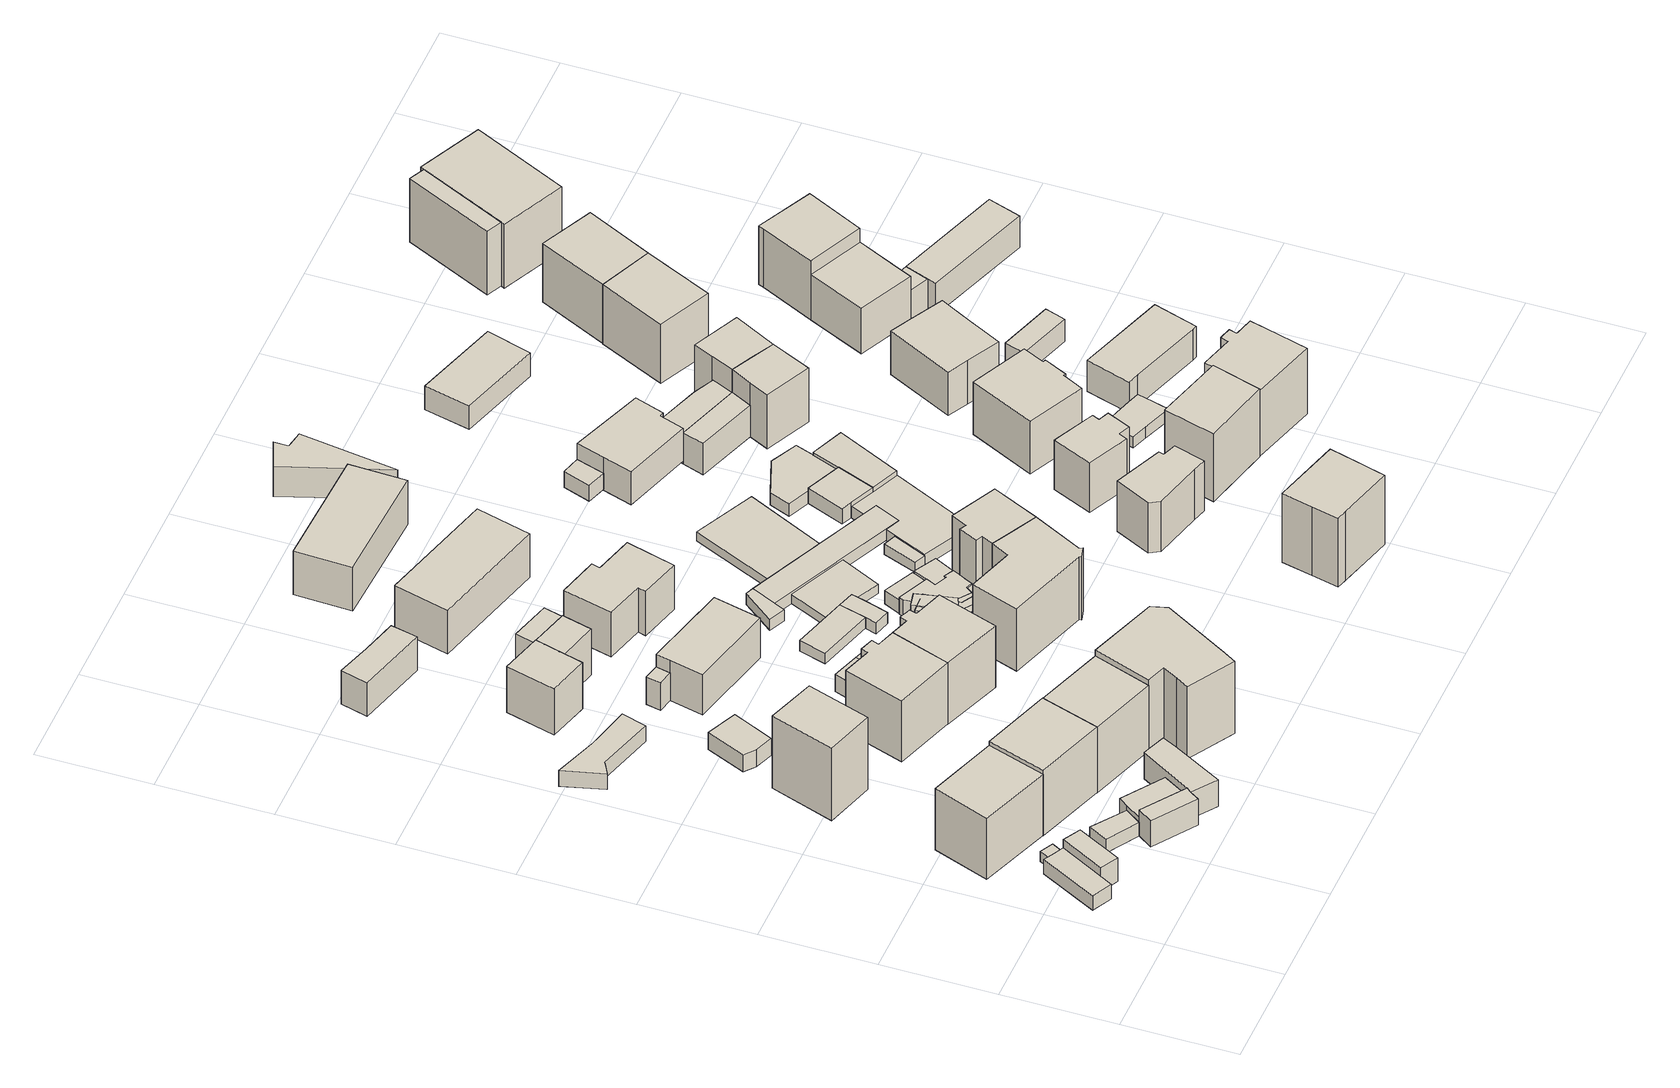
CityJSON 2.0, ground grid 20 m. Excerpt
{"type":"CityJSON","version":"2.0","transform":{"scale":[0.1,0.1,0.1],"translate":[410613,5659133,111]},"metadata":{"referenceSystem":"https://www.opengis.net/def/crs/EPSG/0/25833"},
"CityObjects":{
"building1":{"type":"Building","attributes":{"Dachtyp_tdc":"tdcPolyFlatRoof","Gemeindeschluessel":14612000,"Dachneigung":6.78,"QualitaetDacherkennung":72,"Geometrietyp2DReferenz":"3000","measuredHeight":3.32,"function":"31001_9998","roofType":"2100"},"geometry":[{"type":"Solid","lod":"1","boundaries":[[[[0,1,2,3,4,5]],[[6,7,8,9,10,11]],[[5,7,6,0]],[[4,8,7,5]],[[3,9,8,4]],[[2,10,9,3]],[[1,11,10,2]],[[0,6,11,1]]]]}]},
"building2":{"type":"Building","attributes":{"Dachtyp_tdc":"tdcPolyFlatRoof","Gemeindeschluessel":14612000,"Dachneigung":20.62,"QualitaetDacherkennung":73,"Geometrietyp2DReferenz":"3000","measuredHeight":5.58,"function":"31001_9998","roofType":"2100"},"geometry":[{"type":"Solid","lod":"1","boundaries":[[[[12,13,14,15]],[[16,17,18,19]],[[15,17,16,12]],[[14,18,17,15]],[[13,19,18,14]],[[12,16,19,13]]]]}]},
"building3":{"type":"Building","attributes":{"Dachtyp_tdc":"tdcPolyFlatRoof","Gemeindeschluessel":14612000,"Dachneigung":9.78,"QualitaetDacherkennung":52,"Geometrietyp2DReferenz":"3000","measuredHeight":2.32,"function":"31001_9998","roofType":"2100"},"geometry":[{"type":"Solid","lod":"1","boundaries":[[[[20,21,22,23]],[[8,24,25,9]],[[23,24,8,20]],[[22,25,24,23]],[[21,9,25,22]],[[20,8,9,21]]]]}]},
"building4":{"type":"Building","attributes":{"Dachtyp_tdc":"tdcGableRoof","Gemeindeschluessel":14612000,"Dachneigung":27.41,"QualitaetDacherkennung":73,"Geometrietyp2DReferenz":"3000","measuredHeight":14.17,"function":"31001_9998","roofType":"3100"},"geometry":[{"type":"Solid","lod":"1","boundaries":[[[[26,27,28,29]],[[30,31,32,33]],[[29,31,30,26]],[[28,32,31,29]],[[27,33,32,28]],[[26,30,33,27]]]]}]},
"building5":{"type":"Building","attributes":{"Dachtyp_tdc":"tdcPolyFlatRoof","Gemeindeschluessel":14612000,"Dachneigung":6.56,"QualitaetDacherkennung":66,"Geometrietyp2DReferenz":"3000","measuredHeight":3.09,"function":"31001_9998","roofType":"2100"},"geometry":[{"type":"Solid","lod":"1","boundaries":[[[[34,35,36,37]],[[38,39,40,41]],[[37,39,38,34]],[[36,40,39,37]],[[35,41,40,36]],[[34,38,41,35]]]]}]},
"building6":{"type":"Building","attributes":{"Dachtyp_tdc":"tdcPolyFlatRoof","Gemeindeschluessel":14612000,"Dachneigung":5.23,"QualitaetDacherkennung":64,"Geometrietyp2DReferenz":"3000","measuredHeight":5.58,"function":"31001_9998","roofType":"2100"},"geometry":[{"type":"Solid","lod":"1","boundaries":[[[[42,43,44,45,46]],[[47,48,39,49,50]],[[46,48,47,42]],[[45,39,48,46]],[[44,49,39,45]],[[43,50,49,44]],[[42,47,50,43]]]]}]},
"building7":{"type":"Building","attributes":{"Dachtyp_tdc":"tdcPolyFlatRoof","Gemeindeschluessel":14612000,"Dachneigung":9.02,"QualitaetDacherkennung":72,"Geometrietyp2DReferenz":"3000","measuredHeight":4.14,"function":"31001_9998","roofType":"2100"},"geometry":[{"type":"Solid","lod":"1","boundaries":[[[[51,52,53,54,55]],[[56,57,58,59,60]],[[55,57,56,51]],[[54,58,57,55]],[[53,59,58,54]],[[52,60,59,53]],[[51,56,60,52]]]]}]},
"building8":{"type":"Building","attributes":{"Dachtyp_tdc":"tdcHipAndGableRoof","Gemeindeschluessel":14612000,"Dachneigung":29.13,"QualitaetDacherkennung":50,"Geometrietyp2DReferenz":"3000","measuredHeight":16.64,"function":"31001_9998","roofType":"5000"},"geometry":[{"type":"Solid","lod":"1","boundaries":[[[[61,62,63,64]],[[65,66,67,68]],[[64,66,65,61]],[[63,67,66,64]],[[62,68,67,63]],[[61,65,68,62]]]]}]},
"building9":{"type":"Building","attributes":{"Dachtyp_tdc":"tdcGableRoof","Gemeindeschluessel":14612000,"Dachneigung":27.21,"QualitaetDacherkennung":72,"Geometrietyp2DReferenz":"3000","measuredHeight":14.96,"function":"31001_9998","roofType":"3100"},"geometry":[{"type":"Solid","lod":"1","boundaries":[[[[69,70,71,72]],[[73,74,75,76]],[[72,74,73,69]],[[71,75,74,72]],[[70,76,75,71]],[[69,73,76,70]]]]}]},
"building10":{"type":"Building","attributes":{"Dachtyp_tdc":"tdcPolyFlatRoof","Gemeindeschluessel":14612000,"Dachneigung":0,"QualitaetDacherkennung":78,"Geometrietyp2DReferenz":"3000","measuredHeight":5.53,"function":"31001_9998","roofType":"1000"},"geometry":[{"type":"Solid","lod":"1","boundaries":[[[[77,78,79,80,81,82]],[[83,84,85,86,87,88]],[[82,84,83,77]],[[81,85,84,82]],[[80,86,85,81]],[[79,87,86,80]],[[78,88,87,79]],[[77,83,88,78]]]]}]},
"building11":{"type":"Building","attributes":{"Dachtyp_tdc":"tdcPolyFlatRoof","Gemeindeschluessel":14612000,"Dachneigung":3.75,"QualitaetDacherkennung":58,"Geometrietyp2DReferenz":"3000","measuredHeight":3.45,"function":"31001_9998","roofType":"2100"},"geometry":[{"type":"Solid","lod":"1","boundaries":[[[[89,90,91,92,93,94]],[[95,96,97,98,99,100]],[[94,96,95,89]],[[93,97,96,94]],[[92,98,97,93]],[[91,99,98,92]],[[90,100,99,91]],[[89,95,100,90]]]]}]},
"building12":{"type":"Building","attributes":{"Dachtyp_tdc":"tdcPolyFlatRoof","Gemeindeschluessel":14612000,"Dachneigung":3.54,"QualitaetDacherkennung":83,"Geometrietyp2DReferenz":"3000","measuredHeight":3.68,"function":"31001_9998","roofType":"2100"},"geometry":[{"type":"Solid","lod":"1","boundaries":[[[[101,102,103,104,105]],[[106,107,108,109,110]],[[105,107,106,101]],[[104,108,107,105]],[[103,109,108,104]],[[102,110,109,103]],[[101,106,110,102]]]]}]},
"building13":{"type":"Building","attributes":{"Dachtyp_tdc":"tdcFreeFormRoof","Gemeindeschluessel":14612000,"Dachneigung":11.11,"QualitaetDacherkennung":30,"Geometrietyp2DReferenz":"3000","measuredHeight":3.26,"function":"31001_9998","roofType":"5000"},"geometry":[{"type":"Solid","lod":"1","boundaries":[[[[111,112,113,114,115]],[[116,117,118,119,120]],[[115,117,116,111]],[[114,118,117,115]],[[113,119,118,114]],[[112,120,119,113]],[[111,116,120,112]]]]}]},
"building14":{"type":"Building","attributes":{"Dachtyp_tdc":"tdcGableRoof","Gemeindeschluessel":14612000,"Dachneigung":27.2,"QualitaetDacherkennung":71,"Geometrietyp2DReferenz":"3000","measuredHeight":15.05,"function":"31001_9998","roofType":"3100"},"geometry":[{"type":"Solid","lod":"1","boundaries":[[[[121,122,123,124]],[[125,126,127,128]],[[124,126,125,121]],[[123,127,126,124]],[[122,128,127,123]],[[121,125,128,122]]]]}]},
"building15":{"type":"Building","attributes":{"Dachtyp_tdc":"tdcHipAndGableRoof","Gemeindeschluessel":14612000,"Dachneigung":30.04,"QualitaetDacherkennung":65,"Geometrietyp2DReferenz":"3000","measuredHeight":14.81,"function":"31001_9998","roofType":"5000"},"geometry":[{"type":"Solid","lod":"1","boundaries":[[[[129,130,131,132,133,134,135,136,137]],[[138,139,140,141,142,143,144,145,146]],[[137,139,138,129]],[[136,140,139,137]],[[135,141,140,136]],[[134,142,141,135]],[[133,143,142,134]],[[132,144,143,133]],[[131,145,144,132]],[[130,146,145,131]],[[129,138,146,130]]]]}]},
"building16":{"type":"Building","attributes":{"Dachtyp_tdc":"tdcPolyFlatRoof","Gemeindeschluessel":14612000,"Dachneigung":5.24,"QualitaetDacherkennung":69,"Geometrietyp2DReferenz":"3000","measuredHeight":7.23,"function":"31001_9998","roofType":"2100"},"geometry":[{"type":"Solid","lod":"1","boundaries":[[[[147,148,149,150,151]],[[152,153,154,155,156]],[[151,153,152,147]],[[150,154,153,151]],[[149,155,154,150]],[[148,156,155,149]],[[147,152,156,148]]]]}]},
"building17":{"type":"Building","attributes":{"Gemeindeschluessel":14612000,"Geometrietyp2DReferenz":"3000","function":"31001_9998","roofType":"9999"},"children":["building17-1","building17-2","building17-3"]},
"building17-1":{"type":"BuildingPart","attributes":{"Dachtyp_tdc":"tdcPolyFlatRoof","Dachneigung":3.21,"QualitaetDacherkennung":64,"Geometrietyp2DReferenz":"3000","measuredHeight":9.43,"roofType":"2100"},"parents":["building17"],"geometry":[{"type":"Solid","lod":"1","boundaries":[[[[157,158,159,160]],[[161,162,163,164]],[[160,162,161,157]],[[159,163,162,160]],[[158,164,163,159]],[[157,161,164,158]]]]}]},
"building17-2":{"type":"BuildingPart","attributes":{"Dachtyp_tdc":"tdcPolyFlatRoof","Dachneigung":0,"QualitaetDacherkennung":69,"Geometrietyp2DReferenz":"3000","measuredHeight":9.54,"roofType":"1000"},"parents":["building17"],"geometry":[{"type":"Solid","lod":"1","boundaries":[[[[165,166,167,168]],[[162,169,170,171]],[[168,169,162,165]],[[167,170,169,168]],[[166,171,170,167]],[[165,162,171,166]]]]}]},
"building17-3":{"type":"BuildingPart","attributes":{"Dachtyp_tdc":"tdcPolyFlatRoof","Dachneigung":2.88,"QualitaetDacherkennung":68,"Geometrietyp2DReferenz":"3000","measuredHeight":9.86,"roofType":"2100"},"parents":["building17"],"geometry":[{"type":"Solid","lod":"1","boundaries":[[[[172,173,174,175,176,177]],[[178,179,163,171,170,180]],[[177,179,178,172]],[[176,163,179,177]],[[175,171,163,176]],[[174,170,171,175]],[[173,180,170,174]],[[172,178,180,173]]]]}]},
"building18":{"type":"Building","attributes":{"Dachtyp_tdc":"tdcFreeFormRoof","Gemeindeschluessel":14612000,"Dachneigung":33.62,"QualitaetDacherkennung":27,"Geometrietyp2DReferenz":"3000","measuredHeight":16.71,"function":"31001_9998","roofType":"5000"},"geometry":[{"type":"Solid","lod":"1","boundaries":[[[[181,182,183,184,185,186,187,188,189]],[[190,191,192,193,194,195,196,197,198]],[[189,191,190,181]],[[188,192,191,189]],[[187,193,192,188]],[[186,194,193,187]],[[185,195,194,186]],[[184,196,195,185]],[[183,197,196,184]],[[182,198,197,183]],[[181,190,198,182]]]]}]},
"building19":{"type":"Building","attributes":{"Gemeindeschluessel":14612000,"Dachneigung":90,"Dachorientierung":0,"MittlereTraufHoehe":115.73,"QualitaetDacherkennung":94,"ObjektHoehe":3.57,"BodenHoehe":112.16,"Geometrietyp2DReferenz":"3000","AbsoluteHoehe":115.73,"Dachflaeche":35.78,"measuredHeight":3.57,"function":"31001_9998","roofType":"1000","storeysAboveGround":1},"geometry":[{"type":"Solid","lod":"1","boundaries":[[[[199,200,201,202,203,204]],[[205,206,207,208,209,210]],[[204,206,205,199]],[[203,207,206,204]],[[202,208,207,203]],[[201,209,208,202]],[[200,210,209,201]],[[199,205,210,200]]]]}]},
"building20":{"type":"Building","attributes":{"Gemeindeschluessel":14612000,"Geometrietyp2DReferenz":"3000","function":"31001_9998","roofType":"9999"},"children":["building20-1","building20-2"]},
"building20-1":{"type":"BuildingPart","attributes":{"Dachtyp_tdc":"tdcPolyFlatRoof","Dachneigung":4.32,"QualitaetDacherkennung":54,"Geometrietyp2DReferenz":"3000","measuredHeight":5.84,"roofType":"2100"},"parents":["building20"],"geometry":[{"type":"Solid","lod":"1","boundaries":[[[[211,212,213,214]],[[215,216,217,218]],[[214,216,215,211]],[[213,217,216,214]],[[212,218,217,213]],[[211,215,218,212]]]]}]},
"building20-2":{"type":"BuildingPart","attributes":{"Dachtyp_tdc":"tdcPolyFlatRoof","Dachneigung":4.21,"QualitaetDacherkennung":54,"Geometrietyp2DReferenz":"3000","measuredHeight":8.68,"roofType":"2100"},"parents":["building20"],"geometry":[{"type":"Solid","lod":"1","boundaries":[[[[219,220,221,222,223]],[[217,224,225,226,218]],[[223,224,217,219]],[[222,225,224,223]],[[221,226,225,222]],[[220,218,226,221]],[[219,217,218,220]]]]}]},
"building21":{"type":"Building","attributes":{"Dachtyp_tdc":"tdcHipAndGableRoof","Gemeindeschluessel":14612000,"Dachneigung":30.06,"QualitaetDacherkennung":69,"Geometrietyp2DReferenz":"3000","measuredHeight":14.88,"function":"31001_9998","roofType":"5000"},"geometry":[{"type":"Solid","lod":"1","boundaries":[[[[136,227,134,228,229,230,231,232,233,234]],[[208,235,236,237,238,239,240,241,242,243]],[[234,235,208,136]],[[233,236,235,234]],[[232,237,236,233]],[[231,238,237,232]],[[230,239,238,231]],[[229,240,239,230]],[[228,241,240,229]],[[134,242,241,228]],[[227,243,242,134]],[[136,208,243,227]]]]}]},
"building22":{"type":"Building","attributes":{"Gemeindeschluessel":14612000,"Dachneigung":90,"Dachorientierung":0,"MittlereTraufHoehe":115.73,"QualitaetDacherkennung":87,"ObjektHoehe":3.55,"BodenHoehe":112.18,"Geometrietyp2DReferenz":"3000","AbsoluteHoehe":115.73,"Dachflaeche":33.97,"measuredHeight":3.55,"function":"31001_9998","roofType":"1000","storeysAboveGround":1},"geometry":[{"type":"Solid","lod":"1","boundaries":[[[[203,202,244,245,246,247]],[[207,248,237,236,235,208]],[[247,248,207,203]],[[246,237,248,247]],[[245,236,237,246]],[[244,235,236,245]],[[202,208,235,244]],[[203,207,208,202]]]]}]},
"building23":{"type":"Building","attributes":{"Gemeindeschluessel":14612000,"Dachneigung":90,"Dachorientierung":0,"MittlereTraufHoehe":114.3,"QualitaetDacherkennung":98,"ObjektHoehe":2.24,"BodenHoehe":112.06,"Geometrietyp2DReferenz":"3000","AbsoluteHoehe":114.3,"Dachflaeche":52.19,"measuredHeight":2.24,"function":"31001_9998","roofType":"1000","storeysAboveGround":1},"geometry":[{"type":"Solid","lod":"1","boundaries":[[[[249,250,251,252]],[[253,254,255,256]],[[252,254,253,249]],[[251,255,254,252]],[[250,256,255,251]],[[249,253,256,250]]]]}]},
"building24":{"type":"Building","attributes":{"Dachtyp_tdc":"tdcPolyFlatRoof","Gemeindeschluessel":14612000,"Dachneigung":2.85,"QualitaetDacherkennung":69,"Geometrietyp2DReferenz":"3000","measuredHeight":9.5,"function":"31001_9998","roofType":"2100"},"geometry":[{"type":"Solid","lod":"1","boundaries":[[[[257,258,259,260,261,262,263,264]],[[265,266,267,268,269,270,271,272]],[[264,266,265,257]],[[263,267,266,264]],[[262,268,267,263]],[[261,269,268,262]],[[260,270,269,261]],[[259,271,270,260]],[[258,272,271,259]],[[257,265,272,258]]]]}]},
"building25":{"type":"Building","attributes":{"Dachtyp_tdc":"tdcPolyFlatRoof","Gemeindeschluessel":14612000,"Dachneigung":2.94,"QualitaetDacherkennung":71,"Geometrietyp2DReferenz":"3000","measuredHeight":9.37,"function":"31001_9998","roofType":"2100"},"geometry":[{"type":"Solid","lod":"1","boundaries":[[[[273,274,275,276]],[[277,278,279,280]],[[276,278,277,273]],[[275,279,278,276]],[[274,280,279,275]],[[273,277,280,274]]]]}]},
"building26":{"type":"Building","attributes":{"Dachtyp_tdc":"tdcFreeFormRoof","Gemeindeschluessel":14612000,"Dachneigung":11.22,"QualitaetDacherkennung":67,"Geometrietyp2DReferenz":"3000","measuredHeight":5.28,"function":"31001_9998","roofType":"5000"},"geometry":[{"type":"Solid","lod":"1","boundaries":[[[[281,282,283,284,285,286]],[[287,288,289,290,291,292]],[[286,288,287,281]],[[285,289,288,286]],[[284,290,289,285]],[[283,291,290,284]],[[282,292,291,283]],[[281,287,292,282]]]]}]},
"building27":{"type":"Building","attributes":{"Gemeindeschluessel":14612000,"Dachneigung":90,"Dachorientierung":0,"MittlereTraufHoehe":114.39,"QualitaetDacherkennung":94,"ObjektHoehe":2.3,"BodenHoehe":112.1,"Geometrietyp2DReferenz":"3000","AbsoluteHoehe":114.39,"Dachflaeche":16.12,"measuredHeight":2.3,"function":"31001_9998","roofType":"1000","storeysAboveGround":1},"geometry":[{"type":"Solid","lod":"1","boundaries":[[[[293,294,295,296,297]],[[298,299,300,301,302]],[[297,299,298,293]],[[296,300,299,297]],[[295,301,300,296]],[[294,302,301,295]],[[293,298,302,294]]]]}]},
"building28":{"type":"Building","attributes":{"Gemeindeschluessel":14612000,"Dachneigung":90,"Dachorientierung":0,"MittlereTraufHoehe":114.3,"QualitaetDacherkennung":100,"ObjektHoehe":2.27,"BodenHoehe":112.04,"Geometrietyp2DReferenz":"3000","AbsoluteHoehe":114.3,"Dachflaeche":21.32,"measuredHeight":2.27,"function":"31001_9998","roofType":"1000","storeysAboveGround":1},"geometry":[{"type":"Solid","lod":"1","boundaries":[[[[250,303,304,305,306,251]],[[307,308,309,310,311,312]],[[251,308,307,250]],[[306,309,308,251]],[[305,310,309,306]],[[304,311,310,305]],[[303,312,311,304]],[[250,307,312,303]]]]}]},
"building29":{"type":"Building","attributes":{"Gemeindeschluessel":14612000,"Dachneigung":83.27,"Dachorientierung":0,"MittlereTraufHoehe":117.06,"QualitaetDacherkennung":84,"ObjektHoehe":5.28,"BodenHoehe":111.94,"Geometrietyp2DReferenz":"3000","AbsoluteHoehe":117.22,"Dachflaeche":19.82,"measuredHeight":5.28,"function":"31001_9998","roofType":"2100","storeysAboveGround":2},"children":["building29-1"],"geometry":[{"type":"Solid","lod":"1","boundaries":[[[[313,314,315,316]],[[317,318,319,320]],[[316,318,317,313]],[[315,319,318,316]],[[314,320,319,315]],[[313,317,320,314]]]]}]},
"building29-1":{"type":"BuildingPart","attributes":{"Dachneigung":90,"Dachorientierung":0,"MittlereTraufHoehe":116.9,"QualitaetDacherkennung":86,"BodenHoehe":111.94,"ObjektTeilHoehe":4.96,"Geometrietyp2DReferenz":"3000","AbsoluteHoehe":116.9,"Dachflaeche":10.11,"measuredHeight":4.96,"roofType":"1000","storeysAboveGround":2},"parents":["building29"],"geometry":[{"type":"Solid","lod":"1","boundaries":[[[[321,322,323,324]],[[320,319,325,326]],[[324,319,320,321]],[[323,325,319,324]],[[322,326,325,323]],[[321,320,326,322]]]]}]},
"building30":{"type":"Building","attributes":{"Dachtyp_tdc":"tdcFreeFormRoof","Gemeindeschluessel":14612000,"Dachneigung":39.54,"QualitaetDacherkennung":23,"Geometrietyp2DReferenz":"3000","measuredHeight":14.92,"function":"31001_9998","roofType":"5000"},"geometry":[{"type":"Solid","lod":"1","boundaries":[[[[327,328,329,330,331,332,333,334,335]],[[336,337,338,339,340,341,342,343,344]],[[335,337,336,327]],[[334,338,337,335]],[[333,339,338,334]],[[332,340,339,333]],[[331,341,340,332]],[[330,342,341,331]],[[329,343,342,330]],[[328,344,343,329]],[[327,336,344,328]]]]}]},
"building31":{"type":"Building","attributes":{"Gemeindeschluessel":14612000,"Dachneigung":90,"Dachorientierung":0,"MittlereTraufHoehe":115.53,"QualitaetDacherkennung":75,"ObjektHoehe":3.54,"BodenHoehe":112,"Geometrietyp2DReferenz":"3000","AbsoluteHoehe":115.53,"Dachflaeche":54.03,"measuredHeight":3.54,"function":"31001_9998","roofType":"1000","storeysAboveGround":1},"geometry":[{"type":"Solid","lod":"1","boundaries":[[[[345,346,347,348,349,350,351,352,353,354,355,356,357,358]],[[359,360,361,362,363,364,365,366,367,368,369,370,371,372]],[[358,360,359,345]],[[357,361,360,358]],[[356,362,361,357]],[[355,363,362,356]],[[354,364,363,355]],[[353,365,364,354]],[[352,366,365,353]],[[351,367,366,352]],[[350,368,367,351]],[[349,369,368,350]],[[348,370,369,349]],[[347,371,370,348]],[[346,372,371,347]],[[345,359,372,346]]]]}]},
"building32":{"type":"Building","attributes":{"Gemeindeschluessel":14612000,"Dachneigung":90,"Dachorientierung":0,"MittlereTraufHoehe":115.33,"QualitaetDacherkennung":95,"ObjektHoehe":3.29,"BodenHoehe":112.03,"Geometrietyp2DReferenz":"3000","AbsoluteHoehe":115.33,"Dachflaeche":7.24,"measuredHeight":3.29,"function":"31001_9998","roofType":"1000","storeysAboveGround":1},"geometry":[{"type":"Solid","lod":"1","boundaries":[[[[373,374,375,376,377,378]],[[379,343,369,368,367,380]],[[378,343,379,373]],[[377,369,343,378]],[[376,368,369,377]],[[375,367,368,376]],[[374,380,367,375]],[[373,379,380,374]]]]}]},
"building33":{"type":"Building","attributes":{"Gemeindeschluessel":14612000,"Dachneigung":70.04,"Dachorientierung":0,"MittlereTraufHoehe":114.8,"QualitaetDacherkennung":90,"ObjektHoehe":3.4,"BodenHoehe":112.09,"Geometrietyp2DReferenz":"3000","AbsoluteHoehe":115.49,"Dachflaeche":20.02,"measuredHeight":3.4,"function":"31001_9998","roofType":"2100","storeysAboveGround":1},"geometry":[{"type":"Solid","lod":"1","boundaries":[[[[381,382,383,384,385]],[[386,387,388,389,390]],[[385,387,386,381]],[[384,388,387,385]],[[383,389,388,384]],[[382,390,389,383]],[[381,386,390,382]]]]}]},
"building34":{"type":"Building","attributes":{"Dachtyp_tdc":"tdcPolyFlatRoof","Gemeindeschluessel":14612000,"Dachneigung":3.02,"QualitaetDacherkennung":72,"Geometrietyp2DReferenz":"3000","measuredHeight":9.37,"function":"31001_9998","roofType":"2100"},"geometry":[{"type":"Solid","lod":"1","boundaries":[[[[391,392,393,394]],[[395,396,397,398]],[[394,396,395,391]],[[393,397,396,394]],[[392,398,397,393]],[[391,395,398,392]]]]}]},
"building35":{"type":"Building","attributes":{"Gemeindeschluessel":14612000,"Dachneigung":90,"Dachorientierung":0,"MittlereTraufHoehe":115.35,"QualitaetDacherkennung":70,"ObjektHoehe":3.4,"BodenHoehe":111.95,"Geometrietyp2DReferenz":"3000","AbsoluteHoehe":115.35,"Dachflaeche":19.11,"measuredHeight":3.4,"function":"31001_9998","roofType":"1000","storeysAboveGround":1},"geometry":[{"type":"Solid","lod":"1","boundaries":[[[[399,400,401,402,403,404,405]],[[362,361,360,406,407,364,363]],[[405,361,362,399]],[[404,360,361,405]],[[403,406,360,404]],[[402,407,406,403]],[[401,364,407,402]],[[400,363,364,401]],[[399,362,363,400]]]]}]},
"building36":{"type":"Building","attributes":{"Dachtyp_tdc":"tdcHipAndGableRoof","Gemeindeschluessel":14612000,"Dachneigung":32.57,"QualitaetDacherkennung":57,"Geometrietyp2DReferenz":"3000","measuredHeight":14.86,"function":"31001_9998","roofType":"5000"},"geometry":[{"type":"Solid","lod":"1","boundaries":[[[[329,408,328,409,410,411,412,413,414]],[[343,379,380,365,415,416,417,344,418]],[[414,379,343,329]],[[413,380,379,414]],[[412,365,380,413]],[[411,415,365,412]],[[410,416,415,411]],[[409,417,416,410]],[[328,344,417,409]],[[408,418,344,328]],[[329,343,418,408]]]]}]},
"building37":{"type":"Building","attributes":{"Dachtyp_tdc":"tdcGableRoof","Gemeindeschluessel":14612000,"Dachneigung":10.18,"QualitaetDacherkennung":21,"Geometrietyp2DReferenz":"3000","measuredHeight":3.62,"function":"31001_9998","roofType":"3100"},"geometry":[{"type":"Solid","lod":"1","boundaries":[[[[419,420,421,422]],[[423,424,425,426]],[[422,424,423,419]],[[421,425,424,422]],[[420,426,425,421]],[[419,423,426,420]]]]}]},
"building38":{"type":"Building","attributes":{"Gemeindeschluessel":14612000,"Dachneigung":90,"Dachorientierung":0,"MittlereTraufHoehe":114.39,"QualitaetDacherkennung":78,"ObjektHoehe":2.41,"BodenHoehe":111.98,"Geometrietyp2DReferenz":"3000","AbsoluteHoehe":114.39,"Dachflaeche":134.61,"measuredHeight":2.41,"function":"31001_9998","roofType":"1000","storeysAboveGround":1},"geometry":[{"type":"Solid","lod":"1","boundaries":[[[[297,296,427,428]],[[429,430,431,432]],[[428,430,429,297]],[[427,431,430,428]],[[296,432,431,427]],[[297,429,432,296]]]]}]},
"building39":{"type":"Building","attributes":{"Dachtyp_tdc":"tdcGableRoof","Gemeindeschluessel":14612000,"Dachneigung":30.57,"QualitaetDacherkennung":72,"Geometrietyp2DReferenz":"3000","measuredHeight":15.97,"function":"31001_9998","roofType":"3100"},"geometry":[{"type":"Solid","lod":"1","boundaries":[[[[433,434,435,436,437,438,439]],[[440,441,442,443,444,445,446]],[[439,441,440,433]],[[438,442,441,439]],[[437,443,442,438]],[[436,444,443,437]],[[435,445,444,436]],[[434,446,445,435]],[[433,440,446,434]]]]}]},
"building40":{"type":"Building","attributes":{"Dachtyp_tdc":"tdcPolyFlatRoof","Gemeindeschluessel":14612000,"Dachneigung":2.75,"QualitaetDacherkennung":65,"Geometrietyp2DReferenz":"3000","measuredHeight":6.38,"function":"31001_9998","roofType":"2100"},"geometry":[{"type":"Solid","lod":"1","boundaries":[[[[447,448,449,450,451]],[[452,453,454,455,456]],[[451,453,452,447]],[[450,454,453,451]],[[449,455,454,450]],[[448,456,455,449]],[[447,452,456,448]]]]}]},
"building41":{"type":"Building","attributes":{"Dachtyp_tdc":"tdcPolyFlatRoof","Gemeindeschluessel":14612000,"Dachneigung":0,"QualitaetDacherkennung":56,"Geometrietyp2DReferenz":"3000","measuredHeight":10.47,"function":"31001_9998","roofType":"1000"},"geometry":[{"type":"Solid","lod":"1","boundaries":[[[[457,458,459,460,461,462,463,464]],[[465,466,467,468,469,470,471,472]],[[464,466,465,457]],[[463,467,466,464]],[[462,468,467,463]],[[461,469,468,462]],[[460,470,469,461]],[[459,471,470,460]],[[458,472,471,459]],[[457,465,472,458]]]]}]},
"building42":{"type":"Building","attributes":{"Gemeindeschluessel":14612000,"Geometrietyp2DReferenz":"3000","function":"31001_9998","roofType":"9999"},"children":["building42-1","building42-2","building42-3","building42-4","building42-5"]},
"building42-1":{"type":"BuildingPart","attributes":{"Dachtyp_tdc":"tdcPolyFlatRoof","Dachneigung":0,"QualitaetDacherkennung":33,"Geometrietyp2DReferenz":"3000","measuredHeight":3.15,"roofType":"1000"},"parents":["building42"],"geometry":[{"type":"Solid","lod":"1","boundaries":[[[[473,474,475,476]],[[477,478,479,480]],[[476,478,477,473]],[[475,479,478,476]],[[474,480,479,475]],[[473,477,480,474]]]]}]},
"building42-2":{"type":"BuildingPart","attributes":{"Dachtyp_tdc":"tdcPolyFlatRoof","Dachneigung":0,"QualitaetDacherkennung":0,"Geometrietyp2DReferenz":"3000","measuredHeight":3.15,"roofType":"9999"},"parents":["building42"],"geometry":[{"type":"Solid","lod":"1","boundaries":[[[[481,482,475,483,484]],[[485,486,487,479,488]],[[484,486,485,481]],[[483,487,486,484]],[[475,479,487,483]],[[482,488,479,475]],[[481,485,488,482]]]]}]},
"building42-3":{"type":"BuildingPart","attributes":{"Dachtyp_tdc":"tdcPolyFlatRoof","Dachneigung":4.55,"QualitaetDacherkennung":49,"Geometrietyp2DReferenz":"3000","measuredHeight":2.33,"roofType":"2100"},"parents":["building42"],"geometry":[{"type":"Solid","lod":"1","boundaries":[[[[489,490,491,492]],[[493,494,495,496]],[[492,494,493,489]],[[491,495,494,492]],[[490,496,495,491]],[[489,493,496,490]]]]}]},
"building42-4":{"type":"BuildingPart","attributes":{"Dachtyp_tdc":"tdcPolyFlatRoof","Dachneigung":7.63,"QualitaetDacherkennung":62,"Geometrietyp2DReferenz":"3000","measuredHeight":3.19,"roofType":"2100"},"parents":["building42"],"geometry":[{"type":"Solid","lod":"1","boundaries":[[[[497,498,499,500,501,502,503]],[[504,505,506,507,480,487,486]],[[503,505,504,497]],[[502,506,505,503]],[[501,507,506,502]],[[500,480,507,501]],[[499,487,480,500]],[[498,486,487,499]],[[497,504,486,498]]]]}]},
"building42-5":{"type":"BuildingPart","attributes":{"Dachtyp_tdc":"tdcGableRoof","Dachneigung":22.44,"QualitaetDacherkennung":11,"Geometrietyp2DReferenz":"3000","measuredHeight":4.21,"roofType":"3100"},"parents":["building42"],"geometry":[{"type":"Solid","lod":"1","boundaries":[[[[508,509,510,511,512]],[[494,493,488,478,513]],[[512,493,494,508]],[[511,488,493,512]],[[510,478,488,511]],[[509,513,478,510]],[[508,494,513,509]]]]}]},
"building43":{"type":"Building","attributes":{"Dachtyp_tdc":"tdcPolyFlatRoof","Gemeindeschluessel":14612000,"Dachneigung":9.08,"QualitaetDacherkennung":61,"Geometrietyp2DReferenz":"3000","measuredHeight":3.57,"function":"31001_9998","roofType":"2100"},"geometry":[{"type":"Solid","lod":"1","boundaries":[[[[514,515,516,517]],[[518,519,520,521]],[[517,519,518,514]],[[516,520,519,517]],[[515,521,520,516]],[[514,518,521,515]]]]}]},
"building44":{"type":"Building","attributes":{"Dachtyp_tdc":"tdcPolyFlatRoof","Gemeindeschluessel":14612000,"Dachneigung":7.64,"QualitaetDacherkennung":41,"Geometrietyp2DReferenz":"3000","measuredHeight":7.74,"function":"31001_9998","roofType":"2100"},"geometry":[{"type":"Solid","lod":"1","boundaries":[[[[522,523,524,525,526,527,528]],[[529,530,531,532,533,534,535]],[[528,530,529,522]],[[527,531,530,528]],[[526,532,531,527]],[[525,533,532,526]],[[524,534,533,525]],[[523,535,534,524]],[[522,529,535,523]]]]}]},
"building45":{"type":"Building","attributes":{"Dachtyp_tdc":"tdcFreeFormRoof","Gemeindeschluessel":14612000,"Dachneigung":35.53,"QualitaetDacherkennung":53,"Geometrietyp2DReferenz":"3000","measuredHeight":11.64,"function":"31001_9998","roofType":"5000"},"geometry":[{"type":"Solid","lod":"1","boundaries":[[[[536,537,538,539,540,541,542,543]],[[544,545,546,547,548,549,550,551]],[[543,545,544,536]],[[542,546,545,543]],[[541,547,546,542]],[[540,548,547,541]],[[539,549,548,540]],[[538,550,549,539]],[[537,551,550,538]],[[536,544,551,537]]]]}]},
"building46":{"type":"Building","attributes":{"Dachtyp_tdc":"tdcHipAndGableRoof","Gemeindeschluessel":14612000,"Dachneigung":29.19,"QualitaetDacherkennung":58,"Geometrietyp2DReferenz":"3000","measuredHeight":15.51,"function":"31001_9998","roofType":"5000"},"geometry":[{"type":"Solid","lod":"1","boundaries":[[[[552,553,554,555]],[[556,557,558,559]],[[555,557,556,552]],[[554,558,557,555]],[[553,559,558,554]],[[552,556,559,553]]]]}]},
"building47":{"type":"Building","attributes":{"Gemeindeschluessel":14612000,"Geometrietyp2DReferenz":"3000","function":"31001_9998","roofType":"9999"},"children":["building47-1","building47-2"]},
"building47-1":{"type":"BuildingPart","attributes":{"Dachtyp_tdc":"tdcPolyFlatRoof","Dachneigung":0,"QualitaetDacherkennung":57,"Geometrietyp2DReferenz":"3000","measuredHeight":6.52,"roofType":"1000"},"parents":["building47"],"geometry":[{"type":"Solid","lod":"1","boundaries":[[[[560,561,562,563]],[[564,565,566,567]],[[562,565,564,563]],[[561,566,565,562]],[[560,567,566,561]],[[563,564,567,560]]]]}]},
"building47-2":{"type":"BuildingPart","attributes":{"Dachtyp_tdc":"tdcHipAndGableRoof","Dachneigung":26.84,"QualitaetDacherkennung":74,"Geometrietyp2DReferenz":"3000","measuredHeight":12.53,"roofType":"5000"},"parents":["building47"],"geometry":[{"type":"Solid","lod":"1","boundaries":[[[[568,569,570,571,572,573]],[[567,574,575,576,577,564]],[[573,574,567,568]],[[572,575,574,573]],[[571,576,575,572]],[[570,577,576,571]],[[569,564,577,570]],[[568,567,564,569]]]]}]},
"building48":{"type":"Building","attributes":{"Dachtyp_tdc":"tdcFreeFormRoof","Gemeindeschluessel":14612000,"Dachneigung":30.57,"QualitaetDacherkennung":62,"Geometrietyp2DReferenz":"3000","measuredHeight":12.67,"function":"31001_9998","roofType":"5000"},"geometry":[{"type":"Solid","lod":"1","boundaries":[[[[578,579,580,581,582,583,584,585]],[[586,587,588,589,590,591,592,593]],[[585,587,586,578]],[[584,588,587,585]],[[583,589,588,584]],[[582,590,589,583]],[[581,591,590,582]],[[580,592,591,581]],[[579,593,592,580]],[[578,586,593,579]]]]}]},
"building49":{"type":"Building","attributes":{"Gemeindeschluessel":14612000,"Geometrietyp2DReferenz":"3000","function":"31001_9998","roofType":"9999"},"children":["building49-1","building49-2"]},
"building49-1":{"type":"BuildingPart","attributes":{"Dachtyp_tdc":"tdcHipAndGableRoof","Dachneigung":29.52,"QualitaetDacherkennung":75,"Geometrietyp2DReferenz":"3000","measuredHeight":12.52,"roofType":"5000"},"parents":["building49"],"geometry":[{"type":"Solid","lod":"1","boundaries":[[[[568,594,572,595,596,597]],[[567,598,599,600,575,601]],[[597,598,567,568]],[[596,599,598,597]],[[595,600,599,596]],[[572,575,600,595]],[[594,601,575,572]],[[568,567,601,594]]]]}]},
"building49-2":{"type":"BuildingPart","attributes":{"Dachtyp_tdc":"tdcPolyFlatRoof","Dachneigung":0,"QualitaetDacherkennung":58,"Geometrietyp2DReferenz":"3000","measuredHeight":6.48,"roofType":"1000"},"parents":["building49"],"geometry":[{"type":"Solid","lod":"1","boundaries":[[[[561,560,602,603,604,605,606]],[[566,607,608,609,610,598,567]],[[606,607,566,561]],[[605,608,607,606]],[[604,609,608,605]],[[603,610,609,604]],[[602,598,610,603]],[[560,567,598,602]],[[561,566,567,560]]]]}]},
"building50":{"type":"Building","attributes":{"Dachtyp_tdc":"tdcGableRoof","Gemeindeschluessel":14612000,"Dachneigung":10.78,"QualitaetDacherkennung":60,"Geometrietyp2DReferenz":"3000","measuredHeight":2.75,"function":"31001_9998","roofType":"3100"},"geometry":[{"type":"Solid","lod":"1","boundaries":[[[[611,612,613,614,615,616,617]],[[618,619,620,621,622,623,624]],[[617,619,618,611]],[[616,620,619,617]],[[615,621,620,616]],[[614,622,621,615]],[[613,623,622,614]],[[612,624,623,613]],[[611,618,624,612]]]]}]},
"building51":{"type":"Building","attributes":{"name":"Herrnhuter Brüdergemeinde","Dachtyp_tdc":"tdcGableRoof","Gemeindeschluessel":14612000,"Dachneigung":15.32,"QualitaetDacherkennung":75,"Geometrietyp2DReferenz":"3000","measuredHeight":5.45,"function":"31001_3041","roofType":"3100"},"geometry":[{"type":"Solid","lod":"1","boundaries":[[[[625,626,627,628]],[[629,630,631,632]],[[628,630,629,625]],[[627,631,630,628]],[[626,632,631,627]],[[625,629,632,626]]]]}]},
"building52":{"type":"Building","attributes":{"Dachtyp_tdc":"tdcGableRoof","Gemeindeschluessel":14612000,"Dachneigung":29.26,"QualitaetDacherkennung":72,"Geometrietyp2DReferenz":"3000","measuredHeight":15.6,"function":"31001_9998","roofType":"3100"},"geometry":[{"type":"Solid","lod":"1","boundaries":[[[[633,634,635,636,637,638,639,640,641,642,643]],[[644,645,646,647,648,649,650,651,652,653,654]],[[643,645,644,633]],[[642,646,645,643]],[[641,647,646,642]],[[640,648,647,641]],[[639,649,648,640]],[[638,650,649,639]],[[637,651,650,638]],[[636,652,651,637]],[[635,653,652,636]],[[634,654,653,635]],[[633,644,654,634]]]]}]},
"building53":{"type":"Building","attributes":{"Dachtyp_tdc":"tdcGableRoof","Gemeindeschluessel":14612000,"Dachneigung":13.75,"QualitaetDacherkennung":55,"Geometrietyp2DReferenz":"3000","measuredHeight":10.55,"function":"31001_9998","roofType":"3100"},"geometry":[{"type":"Solid","lod":"1","boundaries":[[[[655,656,657,658,659,660,661,662]],[[663,664,665,666,667,668,669,670]],[[662,664,663,655]],[[661,665,664,662]],[[660,666,665,661]],[[659,667,666,660]],[[658,668,667,659]],[[657,669,668,658]],[[656,670,669,657]],[[655,663,670,656]]]]}]},
"building54":{"type":"Building","attributes":{"Dachtyp_tdc":"tdcPolyFlatRoof","Gemeindeschluessel":14612000,"Dachneigung":7.76,"QualitaetDacherkennung":80,"Geometrietyp2DReferenz":"3000","measuredHeight":6.9,"function":"31001_9998","roofType":"2100"},"geometry":[{"type":"Solid","lod":"1","boundaries":[[[[671,672,673,674,675,676]],[[677,678,679,680,681,682]],[[676,678,677,671]],[[675,679,678,676]],[[674,680,679,675]],[[673,681,680,674]],[[672,682,681,673]],[[671,677,682,672]]]]}]},
"building55":{"type":"Building","attributes":{"Dachtyp_tdc":"tdcHipAndGableRoof","Gemeindeschluessel":14612000,"Dachneigung":30.82,"QualitaetDacherkennung":73,"Geometrietyp2DReferenz":"3000","measuredHeight":13.85,"function":"31001_9998","roofType":"5000"},"geometry":[{"type":"Solid","lod":"1","boundaries":[[[[683,684,685,686]],[[687,688,689,690]],[[686,688,687,683]],[[685,689,688,686]],[[684,690,689,685]],[[683,687,690,684]]]]}]},
"building56":{"type":"Building","attributes":{"Dachtyp_tdc":"tdcPolyFlatRoof","Gemeindeschluessel":14612000,"Dachneigung":11.6,"QualitaetDacherkennung":44,"Geometrietyp2DReferenz":"3000","measuredHeight":5.03,"function":"31001_9998","roofType":"2100"},"geometry":[{"type":"Solid","lod":"1","boundaries":[[[[691,692,693,694]],[[695,696,697,698]],[[694,696,695,691]],[[693,697,696,694]],[[692,698,697,693]],[[691,695,698,692]]]]}]},
"building57":{"type":"Building","attributes":{"Dachtyp_tdc":"tdcHipAndGableRoof","Gemeindeschluessel":14612000,"Dachneigung":30.82,"QualitaetDacherkennung":84,"Geometrietyp2DReferenz":"3000","measuredHeight":13.82,"function":"31001_9998","roofType":"5000"},"geometry":[{"type":"Solid","lod":"1","boundaries":[[[[684,683,699,700]],[[701,702,703,704]],[[700,702,701,684]],[[699,703,702,700]],[[683,704,703,699]],[[684,701,704,683]]]]}]},
"building58":{"type":"Building","attributes":{"Dachtyp_tdc":"tdcFreeFormRoof","Gemeindeschluessel":14612000,"Dachneigung":31.77,"QualitaetDacherkennung":80,"Geometrietyp2DReferenz":"3000","measuredHeight":13.87,"function":"31001_9998","roofType":"5000"},"geometry":[{"type":"Solid","lod":"1","boundaries":[[[[705,706,707,708,709]],[[710,711,712,713,714]],[[709,711,710,705]],[[708,712,711,709]],[[707,713,712,708]],[[706,714,713,707]],[[705,710,714,706]]]]}]},
"building59":{"type":"Building","attributes":{"Gemeindeschluessel":14612000,"Geometrietyp2DReferenz":"3000","function":"31001_9998","roofType":"9999"},"children":["building59-1","building59-2","building59-3"]},
"building59-1":{"type":"BuildingPart","attributes":{"Dachtyp_tdc":"tdcPolyFlatRoof","Dachneigung":0,"QualitaetDacherkennung":70,"Geometrietyp2DReferenz":"3000","measuredHeight":6.43,"roofType":"1000"},"parents":["building59"],"geometry":[{"type":"Solid","lod":"1","boundaries":[[[[715,716,717,718,719]],[[720,721,722,723,724]],[[719,721,720,715]],[[718,722,721,719]],[[717,723,722,718]],[[716,724,723,717]],[[715,720,724,716]]]]}]},
"building59-2":{"type":"BuildingPart","attributes":{"Dachtyp_tdc":"tdcPolyFlatRoof","Dachneigung":0,"QualitaetDacherkennung":47,"Geometrietyp2DReferenz":"3000","measuredHeight":9.38,"roofType":"1000"},"parents":["building59"],"geometry":[{"type":"Solid","lod":"1","boundaries":[[[[725,726,727,728,729]],[[730,731,710,714,732]],[[729,731,730,725]],[[728,710,731,729]],[[727,714,710,728]],[[726,732,714,727]],[[725,730,732,726]]]]}]},
"building59-3":{"type":"BuildingPart","attributes":{"Dachtyp_tdc":"tdcPolyFlatRoof","Dachneigung":0,"QualitaetDacherkennung":65,"Geometrietyp2DReferenz":"3000","measuredHeight":6.42,"roofType":"1000"},"parents":["building59"],"geometry":[{"type":"Solid","lod":"1","boundaries":[[[[719,718,733,734]],[[721,730,732,722]],[[734,730,721,719]],[[733,732,730,734]],[[718,722,732,733]],[[719,721,722,718]]]]}]},
"building60":{"type":"Building","attributes":{"Gemeindeschluessel":14612000,"Geometrietyp2DReferenz":"3000","function":"31001_9998","roofType":"9999"},"children":["building60-1","building60-2"]},
"building60-1":{"type":"BuildingPart","attributes":{"Dachtyp_tdc":"tdcFreeFormRoof","Dachneigung":51.71,"QualitaetDacherkennung":4,"Geometrietyp2DReferenz":"3000","measuredHeight":14.23,"roofType":"5000"},"parents":["building60"],"geometry":[{"type":"Solid","lod":"1","boundaries":[[[[735,736,737,738]],[[739,740,741,742]],[[738,739,742,735]],[[737,740,739,738]],[[736,741,740,737]],[[735,742,741,736]]]]}]},
"building60-2":{"type":"BuildingPart","attributes":{"Dachtyp_tdc":"tdcCutTentRoof","Dachneigung":21.05,"QualitaetDacherkennung":65,"Geometrietyp2DReferenz":"3000","measuredHeight":14.53,"roofType":"9999"},"parents":["building60"],"geometry":[{"type":"Solid","lod":"1","boundaries":[[[[743,744,745,746,747,748]],[[741,749,750,751,752,742]],[[747,749,741,748]],[[746,750,749,747]],[[745,751,750,746]],[[744,752,751,745]],[[743,742,752,744]],[[748,741,742,743]]]]}]}
},
"vertices":[
[28,130,46],[63,112,46],[75,134,46],[117,212,46],[95,223,46],[81,231,46],[28,130,16],[81,231,16],[95,223,16],[117,212,16],[75,134,16],[63,112,16],
[107,118,63],[148,195,63],[117,212,63],[75,134,63],[107,118,14],[75,134,14],[117,212,14],[148,195,14],
[95,223,37],[117,212,37],[129,234,37],[106,246,37],[106,246,16],[129,234,16],
[77,409,141],[40,310,141],[167,264,141],[201,366,141],[77,409,14],[201,366,14],[167,264,14],[40,310,14],
[238,152,42],[181,192,42],[163,158,42],[218,124,42],[238,152,14],[218,124,14],[163,158,14],[181,192,14],
[274,47,68],[285,64,68],[292,72,68],[218,124,68],[200,98,68],[274,47,14],[200,98,14],[292,72,14],[285,64,14],
[218,124,52],[292,72,52],[320,119,52],[249,168,52],[238,152,52],[218,124,15],[238,152,15],[249,168,15],[320,119,15],[292,72,15],
[122,696,165],[83,583,165],[171,556,165],[208,667,165],[122,696,15],[208,667,15],[171,556,15],[83,583,15],
[291,221,149],[325,324,149],[201,366,149],[167,264,149],[291,221,13],[167,264,13],[201,366,13],[325,324,13],
[328,34,67],[378,124,67],[390,148,67],[348,164,67],[292,72,67],[285,64,67],[328,34,12],[285,64,12],[292,72,12],[348,164,12],[390,148,12],[378,124,12],
[50,947,50],[153,917,50],[166,961,50],[87,980,50],[8,1007,50],[27,934,50],[50,947,17],[27,934,17],[8,1007,17],[87,980,17],[166,961,17],[153,917,17],
[160,737,50],[193,724,50],[226,797,50],[172,821,50],[142,752,50],[160,737,15],[142,752,15],[172,821,15],[226,797,15],[193,724,15],
[389,118,40],[409,152,40],[396,159,40],[390,148,40],[378,124,40],[389,118,11],[378,124,11],[390,148,11],[396,159,11],[409,152,11],
[325,324,148],[291,221,148],[411,180,148],[447,282,148],[325,324,12],[447,282,12],[411,180,12],[291,221,12],
[368,623,140],[343,631,140],[339,619,140],[288,636,140],[252,530,140],[360,494,140],[377,544,140],[396,599,140],[363,610,140],[368,623,13],[363,610,13],[396,599,13],[377,544,13],[360,494,13],[252,530,13],[288,636,13],[339,619,13],[343,631,13],
[187,1352,94],[124,1369,94],[62,1388,94],[49,1340,94],[177,1305,94],[187,1352,24],[177,1305,24],[49,1340,24],[62,1388,24],[124,1369,24],
[287,1136,115],[214,1156,115],[205,1122,115],[278,1102,115],[287,1136,22],[278,1102,22],[205,1122,22],[214,1156,22],
[278,1102,117],[209,1121,117],[194,1067,117],[264,1049,117],[264,1049,22],[194,1067,22],[209,1121,22],
[112,1054,118],[185,1034,118],[194,1067,118],[209,1121,118],[205,1122,118],[136,1141,118],[112,1054,22],[136,1141,22],[185,1034,22],
[416,118,160],[498,70,160],[512,93,160],[580,210,160],[572,239,160],[447,282,160],[411,180,160],[445,168,160],[430,141,160],[416,118,11],[430,141,11],[445,168,11],[411,180,11],[447,282,11],[572,239,11],[580,210,11],[512,93,11],[498,70,11],
[351,629,47],[368,623,47],[363,610,47],[396,599,47],[420,669,47],[371,685,47],[351,629,12],[371,685,12],[420,669,12],[396,599,12],[363,610,12],[368,623,12],
[229,921,74],[256,915,74],[262,941,74],[235,947,74],[229,921,17],[235,947,17],[262,941,17],[256,915,17],
[262,941,100],[256,915,100],[242,856,100],[398,819,100],[418,903,100],[418,903,17],[398,819,17],[242,856,17],
[377,545,140],[467,455,140],[504,562,140],[451,580,140],[455,593,140],[449,595,140],[435,601,140],[429,588,140],[429,588,12],[435,601,12],[449,595,12],[455,593,12],[451,580,12],[504,562,12],[467,455,12],[360,494,12],[377,545,12],
[429,588,47],[435,601,47],[449,595,47],[463,654,47],[463,654,12],
[427,722,33],[527,693,33],[541,741,33],[441,770,33],[427,722,11],[441,770,11],[541,741,11],[527,693,11],
[314,1035,114],[383,1016,114],[379,1002,114],[452,982,114],[476,1069,114],[406,1088,114],[410,1103,114],[337,1122,114],[314,1035,22],[337,1122,22],[410,1103,22],[406,1088,22],[476,1069,22],[452,982,22],[379,1002,22],[383,1016,22],
[461,1312,121],[249,1369,121],[223,1272,121],[435,1215,121],[461,1312,30],[435,1215,30],[223,1272,30],[249,1369,30],
[613,539,59],[585,555,59],[583,619,59],[542,617,59],[548,550,59],[603,508,59],[613,539,9],[603,508,9],[548,550,9],[542,617,9],[583,619,9],[585,555,9],
[514,886,34],[470,830,34],[499,817,34],[508,836,34],[528,880,34],[514,886,11],[528,880,11],[508,836,11],[499,817,11],[470,830,11],
[521,673,33],[550,665,33],[564,710,33],[570,732,33],[527,693,10],[541,741,10],[570,732,10],[564,710,10],[550,665,10],[521,673,10],
[550,627,61],[565,553,61],[591,564,61],[576,632,61],[550,627,9],[576,632,9],[591,564,9],[565,553,9],
[565,553,59],[605,524,59],[619,543,59],[591,564,59],[619,543,9],[605,524,9],
[682,397,140],[727,485,140],[645,527,140],[629,495,140],[545,522,140],[516,438,140],[663,390,140],[664,386,140],[685,391,140],[682,397,10],[685,391,10],[664,386,10],[663,390,10],[516,438,10],[545,522,10],[629,495,10],[645,527,10],[727,485,10],
[577,656,45],[573,648,45],[576,632,45],[591,564,45],[619,543,45],[635,566,45],[647,562,45],[653,575,45],[659,586,45],[665,599,45],[648,608,45],[646,604,45],[624,614,45],[632,631,45],[577,656,10],[632,631,10],[624,614,10],[646,604,10],[648,608,10],[665,599,10],[659,586,10],[653,575,10],[647,562,10],[635,566,10],[619,543,10],[591,564,10],[576,632,10],[573,648,10],
[655,547,43],[643,553,43],[647,562,43],[635,566,43],[619,543,43],[645,527,43],[655,547,10],[643,553,10],
[577,656,39],[632,631,39],[644,656,39],[645,659,39],[591,685,39],[577,656,11],[591,685,11],[645,659,11],[644,656,11],[632,631,11],
[483,1535,126],[264,1543,126],[260,1443,126],[480,1434,126],[483,1535,35],[480,1434,35],[260,1443,35],[264,1543,35],
[646,604,44],[648,608,44],[665,599,44],[683,635,44],[644,656,44],[632,631,44],[624,614,44],[644,656,10],[683,635,10],
[685,506,140],[766,568,140],[685,608,140],[671,580,140],[659,586,140],[643,553,140],[655,547,140],[671,580,10],[685,608,10],[766,568,10],[685,506,10],
[610,703,30],[733,959,30],[626,1010,30],[509,751,30],[610,703,11],[509,751,11],[626,1010,11],[733,959,11],
[757,724,34],[777,769,34],[528,880,10],[777,769,10],[757,724,10],[508,836,10],
[876,40,152],[895,35,152],[995,7,152],[1008,53,152],[1023,108,152],[900,142,152],[887,87,152],[876,40,9],[887,87,9],[900,142,9],[1023,108,9],[1008,53,9],[995,7,9],[895,35,9],
[474,1655,91],[535,1471,91],[560,1644,91],[528,1649,91],[528,1675,91],[474,1655,29],[528,1675,29],[528,1649,29],[560,1644,29],[535,1471,29],
[943,304,114],[969,297,114],[986,352,114],[961,361,114],[964,370,114],[877,407,114],[846,344,114],[857,326,114],[943,304,10],[857,326,10],[846,344,10],[877,407,10],[964,370,10],[961,361,10],[986,352,10],[969,297,10],
[910,877,41],[852,901,41],[807,785,41],[856,764,41],[910,877,9],[856,764,9],[807,785,9],[852,901,9],
[744,813,41],[763,805,41],[833,852,41],[771,879,41],[744,813,9],[771,879,9],[833,852,9],[763,805,9],
[724,718,30],[701,727,30],[678,667,30],[697,658,30],[724,718,9],[697,658,9],[678,667,9],[701,727,9],
[732,896,35],[771,879,35],[833,852,35],[852,901,35],[864,934,35],[816,957,35],[747,933,35],[732,896,9],[747,933,9],[816,957,9],[864,934,9],
[697,658,33],[785,614,33],[856,764,33],[763,805,33],[724,718,33],[785,614,9],
[662,1243,53],[645,1195,53],[679,1184,53],[695,1234,53],[662,1243,20],[695,1234,20],[679,1184,20],[645,1195,20],
[662,1132,86],[786,1092,86],[801,1136,86],[809,1134,86],[827,1186,86],[695,1234,86],[679,1184,86],[662,1132,18],[679,1184,18],[695,1234,18],[827,1186,18],[809,1134,18],[801,1136,18],[786,1092,18],
[1009,497,113],[934,532,113],[903,462,113],[976,428,113],[983,443,113],[1003,434,113],[1022,476,113],[1003,484,113],[1009,497,10],[1003,484,10],[1022,476,10],[1003,434,10],[983,443,10],[976,428,10],[903,462,10],[934,532,10],
[1118,261,150],[1145,348,150],[1021,382,150],[995,291,150],[1118,261,9],[995,291,9],[1021,382,9],[1145,348,9],
[901,1054,77],[786,1092,77],[773,1054,77],[882,1017,77],[882,1017,12],[773,1054,12],[786,1092,12],[901,1054,12],
[901,1054,124],[882,1017,124],[865,982,124],[946,944,124],[979,1015,124],[935,1037,124],[935,1037,12],[979,1015,12],[946,944,12],[865,982,12],
[957,581,117],[1058,533,117],[1076,570,117],[1080,568,117],[1100,609,117],[1095,611,117],[1113,649,117],[1013,696,117],[957,581,8],[1013,696,8],[1113,649,8],[1095,611,8],[1100,609,8],[1080,568,8],[1076,570,8],[1058,533,8],
[938,1036,124],[1018,1090,124],[935,1129,124],[919,1094,124],[919,1094,12],[935,1129,12],[1018,1090,12],[938,1036,12],
[919,1094,77],[917,1092,77],[881,1109,77],[809,1134,77],[801,1136,77],[801,1136,12],[809,1134,12],[881,1109,12],[917,1092,12],
[1114,496,32],[1086,504,32],[1069,452,32],[1098,442,32],[1149,423,32],[1165,480,32],[1144,487,32],[1114,496,9],[1144,487,9],[1165,480,9],[1149,423,9],[1098,442,9],[1069,452,9],[1086,504,9],
[888,1384,67],[912,1463,67],[758,1510,67],[739,1429,67],[888,1384,18],[739,1429,18],[758,1510,18],[912,1463,18],
[1210,347,146],[1150,364,146],[1145,348,146],[1134,311,146],[1118,261,146],[1237,226,146],[1252,278,146],[1266,332,146],[1232,341,146],[1236,355,146],[1214,361,146],[1210,347,10],[1214,361,10],[1236,355,10],[1232,341,10],[1266,332,10],[1252,278,10],[1237,226,10],[1118,261,10],[1134,311,10],[1145,348,10],[1150,364,10],
[1152,739,101],[1161,757,101],[1191,814,101],[1133,845,101],[1096,864,101],[1037,747,101],[1073,728,101],[1131,698,101],[1152,739,11],[1131,698,11],[1073,728,11],[1037,747,11],[1096,864,11],[1133,845,11],[1191,814,11],[1161,757,11],
[1144,487,72],[1165,480,72],[1295,437,72],[1303,435,72],[1328,513,72],[1169,566,72],[1144,487,8],[1169,566,8],[1328,513,8],[1303,435,8],[1295,437,8],[1165,480,8],
[1098,1267,136],[1004,1307,136],[949,1190,136],[1042,1146,136],[1098,1267,13],[1042,1146,13],[949,1190,13],[1004,1307,13],
[1278,675,54],[1182,706,54],[1170,670,54],[1266,639,54],[1278,675,8],[1266,639,8],[1170,670,8],[1182,706,8],
[1155,1384,136],[1062,1428,136],[1004,1307,14],[1062,1428,14],[1155,1384,14],[1098,1267,14],
[1171,1025,134],[1269,980,134],[1318,1081,134],[1220,1129,134],[1216,1119,134],[1171,1025,12],[1216,1119,12],[1220,1129,12],[1318,1081,12],[1269,980,12],
[1250,847,77],[1443,780,77],[1463,838,77],[1271,904,77],[1255,862,77],[1250,847,12],[1255,862,12],[1271,904,12],[1463,838,12],[1443,780,12],
[1221,878,106],[1238,915,106],[1269,980,106],[1171,1025,106],[1124,923,106],[1221,878,12],[1124,923,12],[1238,915,12],
[1238,915,77],[1221,878,77],
[1073,1501,147],[1147,1657,147],[1120,1670,147],[1046,1514,147],[1046,1514,15],[1120,1670,15],[1147,1657,15],[1073,1501,15],
[1073,1501,148],[1070,1495,148],[1183,1442,148],[1263,1610,148],[1150,1663,148],[1147,1657,148],[1150,1663,15],[1263,1610,15],[1183,1442,15],[1070,1495,15]
]}
